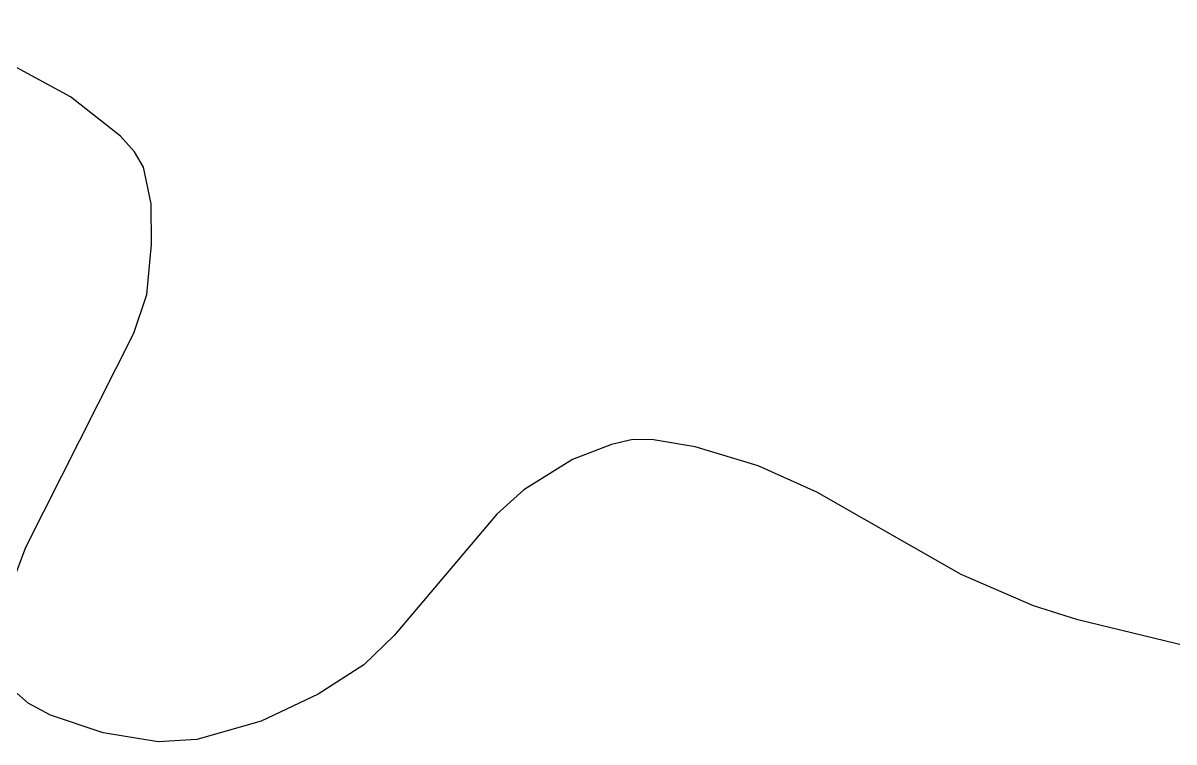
# Model space of a CAD drawing. Header units: inches. Extents: x 653559 to 669309, y 7245317 to 7256454.
# Drawn here: x 660618.4 to 660814.4, y 7253359 to 7253481.4 of the extents above; entities that cross this region are included whole.
import ezdxf

# ---------------------------------------------------------------- set-up
doc = ezdxf.new("R2010")
doc.units = ezdxf.units.IN
doc.header["$MEASUREMENT"] = 0
doc.layers.add('Cauce', color=5, linetype='Continuous')
doc.layers.add('Perimetral', color=190, linetype='Continuous')

msp = doc.modelspace()

# ---------------------------------------------------------------- linework, layer by layer
at = {"layer": 'Cauce', "color": 160}
for points in [[(660614.35, 7253380.02, 0), (660618.94, 7253392.16, 0), (660637.28, 7253428.6, 0), (660639.5, 7253435.19, 0), (660640.33, 7253443.72, 0), (660640.24, 7253450.6, 0), (660638.92, 7253456.84, 0), (660637.44, 7253459.47, 0), (660635.06, 7253462.16, 0), (660626.5, 7253468.84, 0), (660603.38, 7253481.39, 0)], [(660829.61, 7253372.15, 0), (660798, 7253379.79, 0), (660790.45, 7253382.18, 0), (660778.12, 7253387.55, 0), (660753.59, 7253401.54, 0), (660743.56, 7253406, 0), (660732.87, 7253409.25, 0), (660725.75, 7253410.46, 0), (660722.24, 7253410.5, 0), (660718.6, 7253409.68, 0), (660711.96, 7253407.09, 0), (660703.71, 7253401.97, 0), (660699.08, 7253397.8, 0), (660681.59, 7253377.13, 0), (660676.48, 7253372.18, 0), (660668.69, 7253367.17, 0), (660658.99, 7253362.59, 0), (660648.03, 7253359.46, 0), (660641.47, 7253359.03, 0), (660632.11, 7253360.6, 0), (660623.11, 7253363.57, 0), (660619.34, 7253365.64, 0), (660614.36, 7253369.96, 0)]]:
    msp.add_polyline3d(points, dxfattribs=at)
at = {"layer": 'Perimetral', "color": 200}
for points in [[(660614.35, 7253380.02, 0), (660618.94, 7253392.16, 0), (660637.28, 7253428.6, 0), (660639.5, 7253435.19, 0), (660640.33, 7253443.72, 0), (660640.24, 7253450.6, 0), (660638.92, 7253456.84, 0), (660637.44, 7253459.47, 0), (660635.06, 7253462.16, 0), (660626.5, 7253468.84, 0), (660603.38, 7253481.39, 0)], [(660829.61, 7253372.15, 0), (660798, 7253379.79, 0), (660790.45, 7253382.18, 0), (660778.12, 7253387.55, 0), (660753.59, 7253401.54, 0), (660743.56, 7253406, 0), (660732.87, 7253409.25, 0), (660725.75, 7253410.46, 0), (660722.24, 7253410.5, 0), (660718.6, 7253409.68, 0), (660711.96, 7253407.09, 0), (660703.71, 7253401.97, 0), (660699.08, 7253397.8, 0), (660681.59, 7253377.13, 0), (660676.48, 7253372.18, 0), (660668.69, 7253367.17, 0), (660658.99, 7253362.59, 0), (660648.03, 7253359.46, 0), (660641.47, 7253359.03, 0), (660632.11, 7253360.6, 0), (660623.11, 7253363.57, 0), (660619.34, 7253365.64, 0), (660614.36, 7253369.96, 0)]]:
    msp.add_polyline3d(points, dxfattribs=at)

doc.saveas('drawing.dxf')
